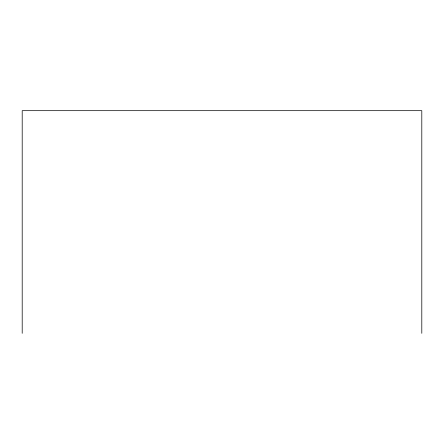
<?xml version="1.0" encoding="UTF-8"?>
<svg xmlns="http://www.w3.org/2000/svg" width="444" height="444" viewBox="0 0 444 444"><rect width="100%" height="100%" fill="white"/><g stroke="black" fill="none" stroke-linecap="round" stroke-linejoin="round"><path stroke-width="0.67" d="M421.8 333.322L421.8 110.678L22.2 110.678L22.2 333.322"/></g></svg>
